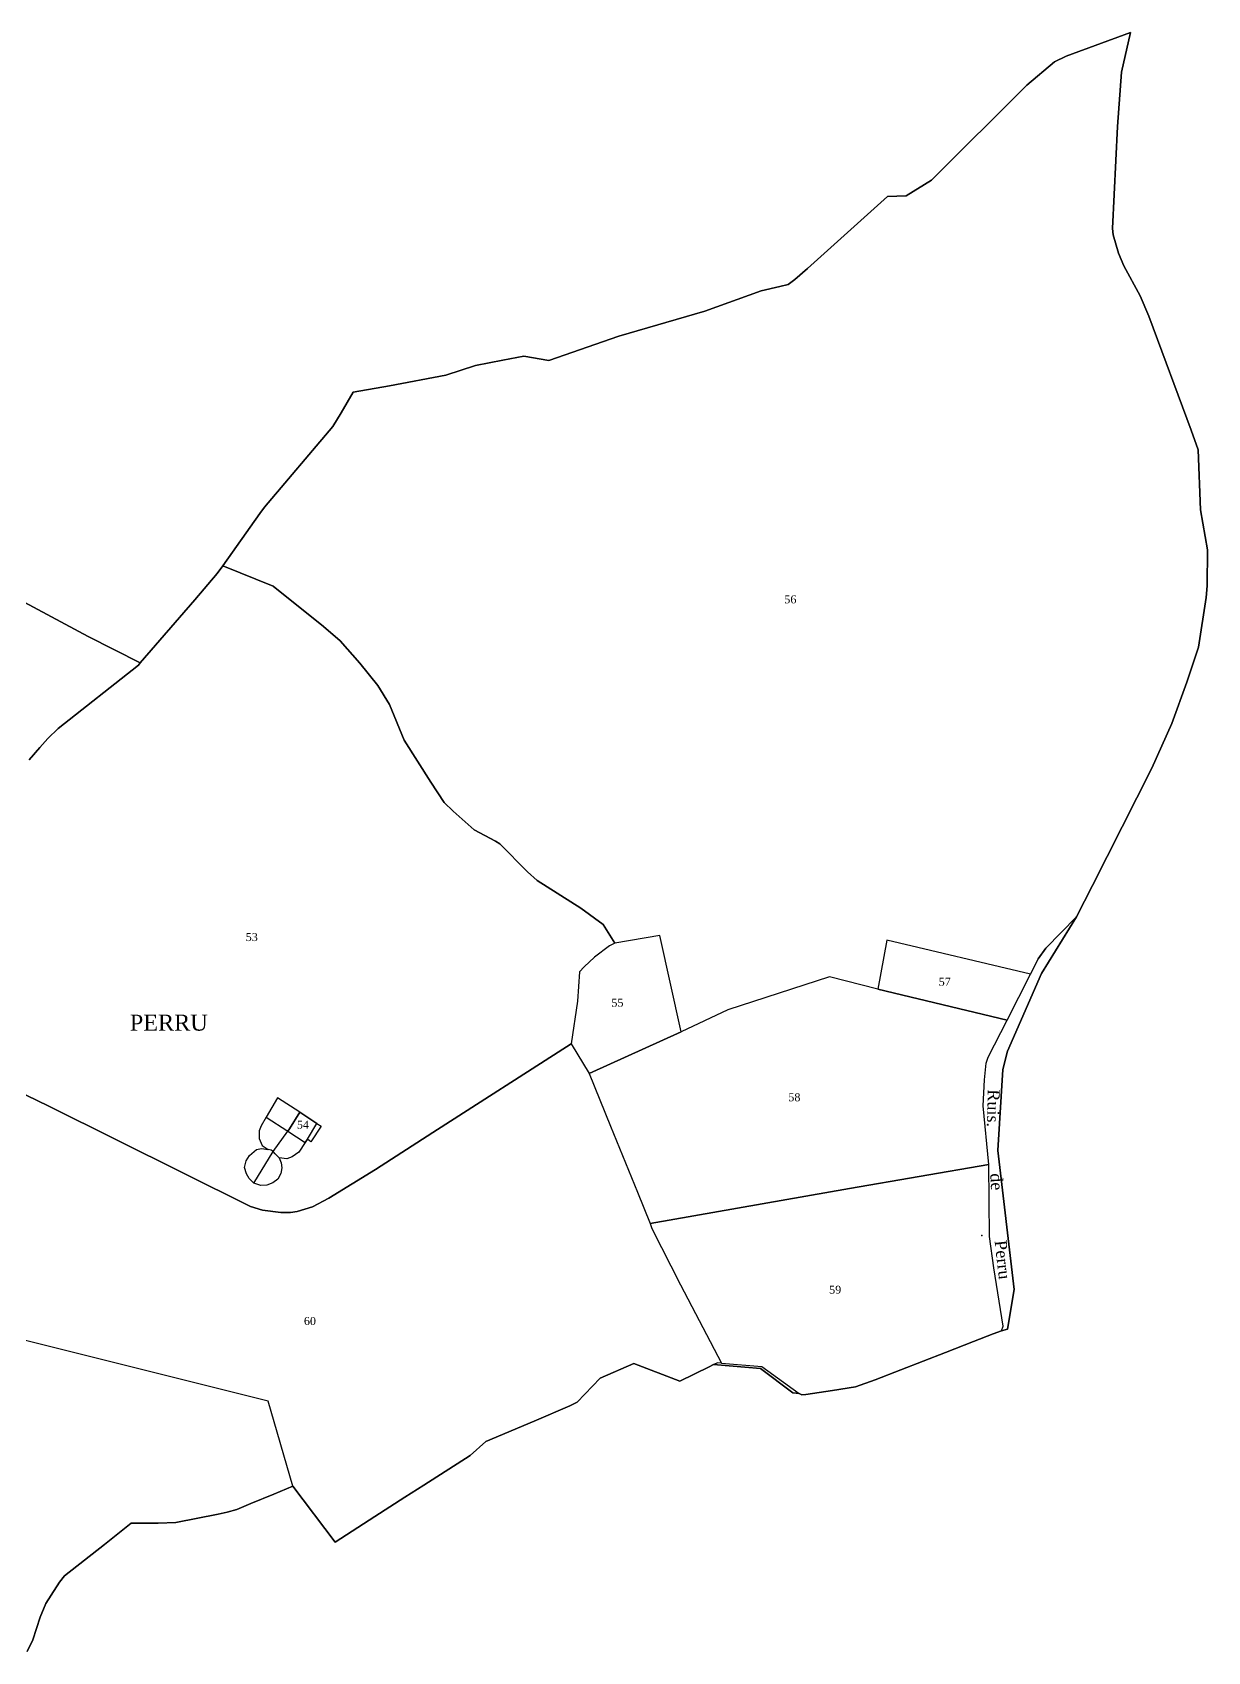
# Model space of a CAD drawing. Extents: x 1207467 to 1208291, y 6153956 to 6154648.
# Drawn here: x 1207996.9 to 1208290.6, y 6154138.6 to 6154543.3 of the extents above; entities that cross this region are included whole.
import ezdxf

# ---------------------------------------------------------------- set-up
doc = ezdxf.new("R2010")
doc.units = 0
doc.linetypes.add('CONTINU', pattern=[0])
doc.layers.get('0').update_dxf_attribs({"linetype": 'CONTINU'})
for name, color, linetype in [('1FLECHEFL', 7, 'CONTINU'), ('1LIEUDIT', 7, 'CONTINU'), ('1PARCELLE', 7, 'CONTINU'), ('1SECTION', 7, 'CONTINU'), ('1SUBDSECT', 7, 'CONTINU'), ('1TRONFLUV', 7, 'CONTINU'), ('1TROUPARCELLE', 7, 'CONTINU'), ('3BATIDUR', 7, 'CONTINU'), ('3FISCLINE', 7, 'CONTINUOUS'), ('3LIEUDITTEX', 7, 'CONTINU'), ('3PARCELLETEX', 7, 'CONTINU'), ('3TRONFLUVTEX', 7, 'CONTINU')]:
    doc.layers.add(name, color=color, linetype=linetype)
doc.styles.get("Standard").update_dxf_attribs({"font": 'Times New Roman'})

# ---------------------------------------------------------------- blocks, each defined once
blk = doc.blocks.new('FLECHRU1')
blk.add_point((0, 0))

msp = doc.modelspace()

# ---------------------------------------------------------------- linework, layer by layer
at = {"layer": '1LIEUDIT'}
msp.add_lwpolyline([(1207987.97, 6154404.52), (1208010.83, 6154392.35), (1208023.84, 6154385.73), (1208037.48, 6154401.49), (1208043.1, 6154408.04), (1208044.49, 6154409.97), (1208053.71, 6154423.06), (1208054.9, 6154424.63), (1208072.01, 6154444.83), (1208074.1, 6154448.19), (1208077.09, 6154453.34), (1208086.14, 6154454.93), (1208100.22, 6154457.58), (1208107.62, 6154460.06), (1208114.46, 6154461.38), (1208119.76, 6154462.4), (1208125.95, 6154461.27), (1208143.43, 6154467.36), (1208164.96, 6154473.64), (1208179.02, 6154478.68), (1208183.66, 6154479.78), (1208185.78, 6154480.28), (1208187.47, 6154481.54), (1208190.58, 6154484.29), (1208210.58, 6154502.29), (1208215.24, 6154502.46), (1208221.62, 6154506.31), (1208245.47, 6154530.06), (1208252.32, 6154535.95), (1208255.27, 6154537.3), (1208271.35, 6154543.28), (1208269.07, 6154533.31), (1208268.1, 6154519.73), (1208266.86, 6154494.27), (1208266.98, 6154492.72), (1208268.35, 6154488.13), (1208269.69, 6154484.97), (1208273.74, 6154477.48), (1208275.91, 6154472.37), (1208286.52, 6154443.84), (1208288.25, 6154438.96), (1208288.8, 6154423.94), (1208290.61, 6154413.94), (1208290.46, 6154404.99), (1208290.23, 6154402.06), (1208288.32, 6154389.63), (1208285.39, 6154380.89), (1208281.65, 6154370.55), (1208276.67, 6154359.41), (1208265.48, 6154337.34), (1208261.82, 6154330.11), (1208257.85, 6154322.28), (1208249.08, 6154308.12), (1208240.61, 6154288.67), (1208239.47, 6154284.12), (1208238.18, 6154263.9), (1208242.24, 6154229.13), (1208240.62, 6154219.25), (1208239.07, 6154218.77), (1208237.05, 6154218.07), (1208232.07, 6154216.11), (1208225.07, 6154213.41), (1208213.98, 6154209.04), (1208207.54, 6154206.56), (1208202.61, 6154204.77), (1208196.86, 6154203.9), (1208190.23, 6154202.85), (1208189.22, 6154202.82), (1208188.49, 6154203.16), (1208186.91, 6154203.26), (1208178.86, 6154209.37), (1208167.1, 6154210.36), (1208166.02, 6154209.82), (1208158.7, 6154206.25), (1208147.19, 6154210.59), (1208138.8, 6154206.96), (1208133.08, 6154200.98), (1208131.19, 6154200.04), (1208122.27, 6154196.19), (1208110.26, 6154191.17), (1208106.28, 6154187.65), (1208094.71, 6154180.25), (1208089.97, 6154177.21), (1208082.49, 6154172.37), (1208072.59, 6154165.99), (1208062.03, 6154179.97), (1208057.2, 6154178.01), (1208051.53, 6154175.63), (1208048.03, 6154174.17), (1208045.62, 6154173.49), (1208043.35, 6154173.02), (1208032.78, 6154170.91), (1208028.33, 6154170.75), (1208021.6, 6154170.69), (1208014.95, 6154165.43), (1208004.91, 6154157.6), (1208003.71, 6154156), (1208001.57, 6154152.75), (1208000.22, 6154150.66), (1207998.84, 6154147.23), (1207996.99, 6154141.59), (1207995.63, 6154138.63)], dxfattribs=at)
at = {"layer": '1PARCELLE'}
for points in [[(1208159, 6154293.53), (1208153.67, 6154317.56), (1208142.44, 6154315.71), (1208139.54, 6154320.35), (1208133.93, 6154324.39), (1208123.05, 6154331.32), (1208120.65, 6154333.5), (1208113.69, 6154340.5), (1208112.67, 6154341.19), (1208107.28, 6154344), (1208102.03, 6154348.69), (1208099.84, 6154350.85), (1208096.46, 6154355.94), (1208089.84, 6154366.42), (1208086.17, 6154375.32), (1208083.2, 6154380.04), (1208078.72, 6154385.66), (1208073.8, 6154391.24), (1208069.68, 6154394.77), (1208057.11, 6154404.91), (1208044.49, 6154409.97), (1208053.71, 6154423.06), (1208054.9, 6154424.63), (1208072.01, 6154444.83), (1208074.1, 6154448.19), (1208077.09, 6154453.34), (1208086.14, 6154454.93), (1208100.22, 6154457.58), (1208107.62, 6154460.06), (1208114.46, 6154461.38), (1208119.76, 6154462.4), (1208125.95, 6154461.27), (1208143.43, 6154467.36), (1208164.96, 6154473.64), (1208179.02, 6154478.68), (1208183.66, 6154479.78), (1208185.78, 6154480.28), (1208187.47, 6154481.54), (1208190.58, 6154484.29), (1208210.58, 6154502.29), (1208215.24, 6154502.46), (1208221.62, 6154506.31), (1208245.47, 6154530.06), (1208252.32, 6154535.95), (1208255.27, 6154537.3), (1208271.35, 6154543.28), (1208269.07, 6154533.31), (1208268.1, 6154519.73), (1208266.86, 6154494.27), (1208266.98, 6154492.72), (1208268.35, 6154488.13), (1208269.69, 6154484.97), (1208273.74, 6154477.48), (1208275.91, 6154472.37), (1208286.52, 6154443.84), (1208288.25, 6154438.96), (1208288.8, 6154423.94), (1208290.61, 6154413.94), (1208290.46, 6154404.99), (1208290.23, 6154402.06), (1208288.32, 6154389.63), (1208285.39, 6154380.89), (1208281.65, 6154370.55), (1208276.67, 6154359.41), (1208265.48, 6154337.34), (1208261.82, 6154330.11), (1208257.85, 6154322.28), (1208250.21, 6154314.44), (1208248.29, 6154311.77), (1208246.33, 6154307.94), (1208210.43, 6154316.41), (1208208.21, 6154304.14), (1208196.12, 6154307.28), (1208170.71, 6154299.05), (1208159, 6154293.53)], [(1208159, 6154293.53), (1208153.67, 6154317.56), (1208142.44, 6154315.71), (1208141.15, 6154315.01), (1208137.4, 6154312.15), (1208134.81, 6154309.73), (1208133.62, 6154308.5), (1208133.17, 6154301.17), (1208131.53, 6154290.52), (1208136.06, 6154283.13), (1208159, 6154293.53)], [(1208246.33, 6154307.94), (1208210.43, 6154316.41), (1208208.21, 6154304.14), (1208240.53, 6154296.46), (1208246.33, 6154307.94)], [(1208151.26, 6154245.64), (1208201.1, 6154254.34), (1208235.91, 6154260.4), (1208234.54, 6154275.02), (1208234.89, 6154281.5), (1208235.3, 6154285.72), (1208235.8, 6154287.18), (1208240.53, 6154296.46), (1208208.21, 6154304.14), (1208196.12, 6154307.28), (1208170.71, 6154299.05), (1208159, 6154293.53), (1208136.06, 6154283.13), (1208141.4, 6154269.96), (1208148.11, 6154253.41), (1208151.26, 6154245.64)], [(1208061.19, 6154269.26), (1208063.7, 6154273.44), (1208067.95, 6154270.63), (1208069.03, 6154269.92), (1208066.51, 6154266.03), (1208065.65, 6154266.66), (1208065.05, 6154265.82), (1208063.49, 6154263.48), (1208061.86, 6154262.27), (1208060.48, 6154261.77), (1208058.59, 6154261.99), (1208059.11, 6154260.74), (1208059.24, 6154259.56), (1208058.98, 6154258.11), (1208058.21, 6154256.68), (1208057.03, 6154255.74), (1208055.53, 6154255.16), (1208054.02, 6154255.1), (1208052.22, 6154255.73), (1208057.07, 6154263.64), (1208060.74, 6154268.65), (1208061.19, 6154269.26)], [(1208151.26, 6154245.64), (1208151.67, 6154244.38), (1208158.91, 6154230.33), (1208169.13, 6154210.74), (1208179.2, 6154209.92), (1208188.49, 6154203.16), (1208189.22, 6154202.82), (1208190.23, 6154202.85), (1208196.86, 6154203.9), (1208202.61, 6154204.77), (1208207.54, 6154206.56), (1208213.98, 6154209.04), (1208225.07, 6154213.41), (1208232.07, 6154216.11), (1208237.05, 6154218.07), (1208239.07, 6154218.77), (1208239.51, 6154220), (1208237.2, 6154234.5), (1208236.07, 6154242.38), (1208235.91, 6154260.4), (1208201.1, 6154254.34), (1208151.26, 6154245.64)]]:
    msp.add_lwpolyline(points, close=True, dxfattribs=at)
for points in [[(1207996.08, 6154361.45), (1207998.75, 6154364.61), (1208000.8, 6154366.85), (1208003.35, 6154369.32), (1208023.45, 6154385.16), (1208023.84, 6154385.73), (1208037.48, 6154401.49), (1208043.1, 6154408.04), (1208044.49, 6154409.97), (1208057.11, 6154404.91), (1208069.68, 6154394.77), (1208073.8, 6154391.24), (1208078.72, 6154385.66), (1208083.2, 6154380.04), (1208086.17, 6154375.32), (1208089.84, 6154366.42), (1208096.46, 6154355.94), (1208099.84, 6154350.85), (1208102.03, 6154348.69), (1208107.28, 6154344), (1208112.67, 6154341.19), (1208113.69, 6154340.5), (1208120.65, 6154333.5), (1208123.05, 6154331.32), (1208133.93, 6154324.39), (1208139.54, 6154320.35), (1208142.44, 6154315.71), (1208141.15, 6154315.01), (1208137.4, 6154312.15), (1208134.81, 6154309.73), (1208133.62, 6154308.5), (1208133.17, 6154301.17), (1208131.53, 6154290.52), (1208096.97, 6154268.39), (1208082.64, 6154259.15), (1208070.99, 6154251.98), (1208066.88, 6154249.77), (1208063.04, 6154248.62), (1208061.4, 6154248.36), (1208059.02, 6154248.34), (1208054.41, 6154248.98), (1208054.41, 6154248.98), (1208051.44, 6154249.89), (1208000.98, 6154274.92), (1207964.66, 6154292.52)], [(1207987.97, 6154404.52), (1208010.83, 6154392.35), (1208023.84, 6154385.73), (1208023.84, 6154385.73), (1208023.45, 6154385.16), (1208003.35, 6154369.32), (1208000.8, 6154366.85), (1207998.75, 6154364.61), (1207996.08, 6154361.45)], [(1207964.66, 6154292.52), (1208000.98, 6154274.92), (1208051.44, 6154249.89), (1208054.41, 6154248.98), (1208059.02, 6154248.34), (1208061.4, 6154248.36), (1208063.04, 6154248.62), (1208066.88, 6154249.77), (1208070.99, 6154251.98), (1208082.64, 6154259.15), (1208096.97, 6154268.39), (1208131.53, 6154290.52), (1208136.06, 6154283.13), (1208141.4, 6154269.96), (1208148.11, 6154253.41), (1208151.26, 6154245.64), (1208151.26, 6154245.64), (1208151.67, 6154244.38), (1208158.91, 6154230.33), (1208169.13, 6154210.74), (1208168.19, 6154210.82), (1208167.1, 6154210.36), (1208166.02, 6154209.82), (1208158.7, 6154206.25), (1208147.19, 6154210.59), (1208138.8, 6154206.96), (1208133.08, 6154200.98), (1208131.19, 6154200.04), (1208122.27, 6154196.19), (1208110.26, 6154191.17), (1208106.28, 6154187.65), (1208094.71, 6154180.25), (1208089.97, 6154177.21), (1208082.49, 6154172.37), (1208072.59, 6154165.99), (1208062.03, 6154179.97), (1208055.85, 6154201.18), (1207999.85, 6154215.23), (1207940.43, 6154230.05)], [(1207995.63, 6154138.63), (1207996.99, 6154141.59), (1207998.84, 6154147.23), (1208000.22, 6154150.66), (1208001.57, 6154152.75), (1208003.71, 6154156), (1208004.91, 6154157.6), (1208014.95, 6154165.43), (1208021.6, 6154170.69), (1208028.33, 6154170.75), (1208032.78, 6154170.91), (1208043.35, 6154173.02), (1208045.62, 6154173.49), (1208048.03, 6154174.17), (1208051.53, 6154175.63), (1208057.2, 6154178.01), (1208062.03, 6154179.97), (1208062.03, 6154179.97), (1208055.85, 6154201.18), (1207999.85, 6154215.23), (1207940.43, 6154230.05)]]:
    msp.add_lwpolyline(points, dxfattribs=at)
at = {"layer": '1SECTION'}
msp.add_lwpolyline([(1207995.63, 6154138.63), (1207996.99, 6154141.59), (1207998.84, 6154147.23), (1208000.22, 6154150.66), (1208001.57, 6154152.75), (1208003.71, 6154156), (1208004.91, 6154157.6), (1208014.95, 6154165.43), (1208021.6, 6154170.69), (1208028.33, 6154170.75), (1208032.78, 6154170.91), (1208043.35, 6154173.02), (1208045.62, 6154173.49), (1208048.03, 6154174.17), (1208051.53, 6154175.63), (1208057.2, 6154178.01), (1208062.03, 6154179.97), (1208072.59, 6154165.99), (1208082.49, 6154172.37), (1208089.97, 6154177.21), (1208094.71, 6154180.25), (1208106.28, 6154187.65), (1208110.26, 6154191.17), (1208122.27, 6154196.19), (1208131.19, 6154200.04), (1208133.08, 6154200.98), (1208138.8, 6154206.96), (1208147.19, 6154210.59), (1208158.7, 6154206.25), (1208166.02, 6154209.82), (1208167.1, 6154210.36), (1208178.86, 6154209.37), (1208186.91, 6154203.26), (1208188.49, 6154203.16), (1208189.22, 6154202.82), (1208190.23, 6154202.85), (1208196.86, 6154203.9), (1208202.61, 6154204.77), (1208207.54, 6154206.56), (1208213.98, 6154209.04), (1208225.07, 6154213.41), (1208232.07, 6154216.11), (1208237.05, 6154218.07), (1208239.07, 6154218.77), (1208240.62, 6154219.25), (1208242.24, 6154229.13), (1208238.18, 6154263.9), (1208239.47, 6154284.12), (1208240.61, 6154288.67), (1208249.08, 6154308.12), (1208257.85, 6154322.28), (1208261.82, 6154330.11), (1208265.48, 6154337.34), (1208276.67, 6154359.41), (1208281.65, 6154370.55), (1208285.39, 6154380.89), (1208288.32, 6154389.63), (1208290.23, 6154402.06), (1208290.46, 6154404.99), (1208290.61, 6154413.94), (1208288.8, 6154423.94), (1208288.25, 6154438.96), (1208286.52, 6154443.84), (1208275.91, 6154472.37), (1208273.74, 6154477.48), (1208269.69, 6154484.97), (1208268.35, 6154488.13), (1208266.98, 6154492.72), (1208266.86, 6154494.27), (1208268.1, 6154519.73), (1208269.07, 6154533.31), (1208271.35, 6154543.28), (1208255.27, 6154537.3), (1208252.32, 6154535.95), (1208245.47, 6154530.06), (1208221.62, 6154506.31), (1208215.24, 6154502.46), (1208210.58, 6154502.29), (1208190.58, 6154484.29), (1208187.47, 6154481.54), (1208185.78, 6154480.28), (1208183.66, 6154479.78), (1208179.02, 6154478.68), (1208164.96, 6154473.64), (1208143.43, 6154467.36), (1208125.95, 6154461.27), (1208119.76, 6154462.4), (1208114.46, 6154461.38), (1208107.62, 6154460.06), (1208100.22, 6154457.58), (1208086.14, 6154454.93), (1208077.09, 6154453.34), (1208074.1, 6154448.19), (1208072.01, 6154444.83), (1208054.9, 6154424.63), (1208053.71, 6154423.06), (1208044.49, 6154409.97), (1208043.1, 6154408.04), (1208037.48, 6154401.49), (1208023.84, 6154385.73), (1208010.83, 6154392.35), (1207987.97, 6154404.52)], dxfattribs=at)
at = {"layer": '1SUBDSECT'}
msp.add_lwpolyline([(1207995.63, 6154138.63), (1207996.99, 6154141.59), (1207998.84, 6154147.23), (1208000.22, 6154150.66), (1208001.57, 6154152.75), (1208003.71, 6154156), (1208004.91, 6154157.6), (1208014.95, 6154165.43), (1208021.6, 6154170.69), (1208028.33, 6154170.75), (1208032.78, 6154170.91), (1208043.35, 6154173.02), (1208045.62, 6154173.49), (1208048.03, 6154174.17), (1208051.53, 6154175.63), (1208057.2, 6154178.01), (1208062.03, 6154179.97), (1208072.59, 6154165.99), (1208082.49, 6154172.37), (1208089.97, 6154177.21), (1208094.71, 6154180.25), (1208106.28, 6154187.65), (1208110.26, 6154191.17), (1208122.27, 6154196.19), (1208131.19, 6154200.04), (1208133.08, 6154200.98), (1208138.8, 6154206.96), (1208147.19, 6154210.59), (1208158.7, 6154206.25), (1208166.02, 6154209.82), (1208167.1, 6154210.36), (1208178.86, 6154209.37), (1208186.91, 6154203.26), (1208188.49, 6154203.16), (1208189.22, 6154202.82), (1208190.23, 6154202.85), (1208196.86, 6154203.9), (1208202.61, 6154204.77), (1208207.54, 6154206.56), (1208213.98, 6154209.04), (1208225.07, 6154213.41), (1208232.07, 6154216.11), (1208237.05, 6154218.07), (1208239.07, 6154218.77), (1208240.62, 6154219.25), (1208242.24, 6154229.13), (1208238.18, 6154263.9), (1208239.47, 6154284.12), (1208240.61, 6154288.67), (1208249.08, 6154308.12), (1208257.85, 6154322.28), (1208261.82, 6154330.11), (1208265.48, 6154337.34), (1208276.67, 6154359.41), (1208281.65, 6154370.55), (1208285.39, 6154380.89), (1208288.32, 6154389.63), (1208290.23, 6154402.06), (1208290.46, 6154404.99), (1208290.61, 6154413.94), (1208288.8, 6154423.94), (1208288.25, 6154438.96), (1208286.52, 6154443.84), (1208275.91, 6154472.37), (1208273.74, 6154477.48), (1208269.69, 6154484.97), (1208268.35, 6154488.13), (1208266.98, 6154492.72), (1208266.86, 6154494.27), (1208268.1, 6154519.73), (1208269.07, 6154533.31), (1208271.35, 6154543.28), (1208255.27, 6154537.3), (1208252.32, 6154535.95), (1208245.47, 6154530.06), (1208221.62, 6154506.31), (1208215.24, 6154502.46), (1208210.58, 6154502.29), (1208190.58, 6154484.29), (1208187.47, 6154481.54), (1208185.78, 6154480.28), (1208183.66, 6154479.78), (1208179.02, 6154478.68), (1208164.96, 6154473.64), (1208143.43, 6154467.36), (1208125.95, 6154461.27), (1208119.76, 6154462.4), (1208114.46, 6154461.38), (1208107.62, 6154460.06), (1208100.22, 6154457.58), (1208086.14, 6154454.93), (1208077.09, 6154453.34), (1208074.1, 6154448.19), (1208072.01, 6154444.83), (1208054.9, 6154424.63), (1208053.71, 6154423.06), (1208044.49, 6154409.97), (1208043.1, 6154408.04), (1208037.48, 6154401.49), (1208023.84, 6154385.73), (1208010.83, 6154392.35), (1207987.97, 6154404.52)], dxfattribs=at)
at = {"layer": '1TRONFLUV'}
msp.add_lwpolyline([(1208257.85, 6154322.28), (1208249.08, 6154308.12), (1208240.61, 6154288.67), (1208239.47, 6154284.12), (1208238.18, 6154263.9), (1208242.24, 6154229.13), (1208240.62, 6154219.25), (1208239.07, 6154218.77), (1208239.51, 6154220), (1208237.2, 6154234.5), (1208236.07, 6154242.38), (1208235.91, 6154260.4), (1208234.54, 6154275.02), (1208234.89, 6154281.5), (1208235.3, 6154285.72), (1208235.8, 6154287.18), (1208240.53, 6154296.46), (1208246.33, 6154307.94), (1208248.29, 6154311.77), (1208250.21, 6154314.44), (1208257.85, 6154322.28)], close=True, dxfattribs=at)
at = {"layer": '1TROUPARCELLE'}
msp.add_lwpolyline([(1208052.22, 6154255.73), (1208057.07, 6154263.64), (1208060.74, 6154268.65), (1208061.19, 6154269.26), (1208063.7, 6154273.44), (1208067.95, 6154270.63), (1208069.03, 6154269.92), (1208066.51, 6154266.03), (1208065.65, 6154266.66), (1208065.05, 6154265.82), (1208063.49, 6154263.48), (1208061.86, 6154262.27), (1208060.48, 6154261.77), (1208058.59, 6154261.99), (1208059.11, 6154260.74), (1208059.24, 6154259.56), (1208058.98, 6154258.11), (1208058.21, 6154256.68), (1208057.03, 6154255.74), (1208055.53, 6154255.16), (1208054.02, 6154255.1), (1208052.22, 6154255.73)], close=True, dxfattribs=at)
at = {"layer": '3BATIDUR'}
msp.add_lwpolyline([(1208063.7, 6154273.44), (1208061.19, 6154269.26), (1208060.74, 6154268.65), (1208065.05, 6154265.82), (1208065.65, 6154266.66), (1208067.95, 6154270.63), (1208063.7, 6154273.44)], close=True, dxfattribs=at)
at = {"layer": '3FISCLINE'}
for points in [[(1208063.7, 6154273.44), (1208058.18, 6154277.01), (1208055.33, 6154272.2)], [(1208055.33, 6154272.2), (1208054.04, 6154270.03), (1208053.57, 6154268.76), (1208053.61, 6154266.86), (1208054.34, 6154265.14), (1208055.84, 6154264.07)], [(1208055.33, 6154272.2), (1208060.74, 6154268.65)], [(1208052.22, 6154255.73), (1208051.08, 6154256.87), (1208050.38, 6154258.07), (1208049.95, 6154259.59), (1208050.29, 6154261.29), (1208051.13, 6154262.58), (1208052.93, 6154264.09), (1208054.17, 6154264.32), (1208055.84, 6154264.07)], [(1208058.59, 6154261.99), (1208057.61, 6154263.04), (1208057.07, 6154263.64), (1208056.59, 6154263.95), (1208055.84, 6154264.07)]]:
    msp.add_lwpolyline(points, dxfattribs=at)

# ---------------------------------------------------------------- block references
at = {"layer": '1FLECHEFL', "rotation": 274.7}
msp.add_blockref('FLECHRU1', (1208234.17, 6154242.62), dxfattribs=at)

# ---------------------------------------------------------------- texts
at = {"layer": '3LIEUDITTEX'}
msp.add_text('PERRU', height=4, dxfattribs=at).set_placement((1208021.25, 6154293.81))
at = {"layer": '3PARCELLETEX'}
for s, p in [('56', (1208184.82, 6154400.6)), ('53', (1208050.21, 6154316.2)), ('57', (1208223.4, 6154305.04)), ('55', (1208141.6, 6154299.8)), ('58', (1208185.82, 6154276.17)), ('54', (1208063.01, 6154269.33)), ('59', (1208196.01, 6154228.06)), ('60', (1208064.76, 6154220.25))]:
    msp.add_text(s, height=2, dxfattribs=at).set_placement(p)
at = {"layer": '3TRONFLUVTEX'}
for s, rotation, p in [('Ruis.', 268.5, (1208235.69, 6154279.18)), ('de', 273.6, (1208236.26, 6154258.09)), ('Perru', 276.5, (1208237.36, 6154241.27))]:
    msp.add_text(s, height=3, rotation=rotation, dxfattribs=at).set_placement(p)

doc.saveas('drawing.dxf')
